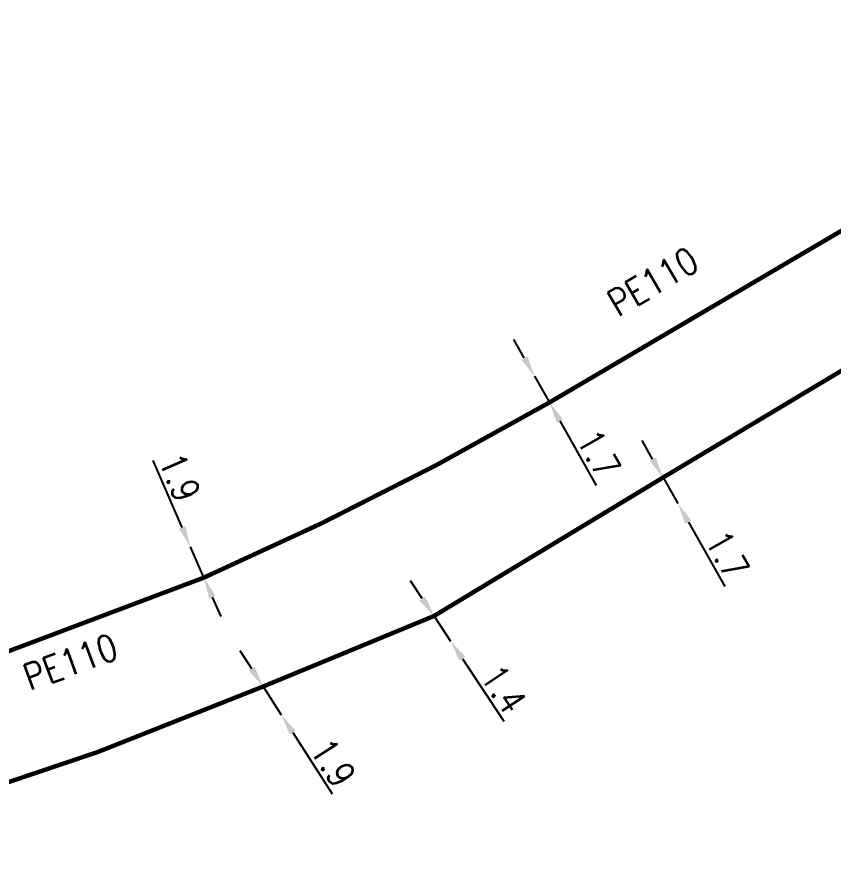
# Model space of a CAD drawing. Header units: millimetres. Extents: x 149999 to 151007, y 125999 to 127005.
# Drawn here: x 150134.76 to 150180.96, y 126615.09 to 126662.83 of the extents above; entities that cross this region are included whole.
import ezdxf

# ---------------------------------------------------------------- set-up
doc = ezdxf.new("R2010")
doc.units = ezdxf.units.MM
doc.header["$PDMODE"] = 34
doc.linetypes.add('L_100_PE', pattern=[14, 10, -1.5, 1, -1.5])
doc.layers.get('DEFPOINTS').update_dxf_attribs({"linetype": 'CONTINUOUS'})
doc.layers.add('L_140', color=3, linetype='CONTINUOUS')
doc.styles.get("Standard").update_dxf_attribs({"font": 'romans.shx', "width": 0.85})
doc.dimstyles.get("Standard").update_dxf_attribs({"dimtxt": 1.5, "dimasz": 1.2, "dimexe": 0.625, "dimexo": 0.625, "dimgap": 0.25, "dimtad": 1, "dimdec": 1, "dimzin": 0, "dimdsep": 46, "dimtxsty": 'Standard', "dimcen": -0.5, "dimadec": 0, "dimazin": 0, "dimtfac": 1, "dimtdec": 1, "dimtmove": 0, "dimatfit": 3, "dimfxl": 0, "dimtolj": 1, "dimtzin": 0, "dimarcsym": 0})

# ---------------------------------------------------------------- blocks, each defined once
blk = doc.blocks.new('*D650')
at = {"layer": 'DEFPOINTS', "color": 0, "linetype": 'Continuous', "transparency": 16777216}
for p in [(150164.068, 126642.483), (150164.068, 126642.483), (150164.904, 126641.002)]:
    blk.add_point(p, dxfattribs=at)
at = {"layer": 'L_140', "color": 0, "linetype": 'Continuous', "lineweight": -2, "transparency": 16777216}
for p, q in [((150163.478, 126643.528), (150162.888, 126644.572)), ((150164.068, 126642.483), (150164.904, 126641.002)), ((150165.494, 126639.958), (150167.554, 126636.31))]:
    blk.add_line(p, q, dxfattribs=at)
at = {"layer": 'L_140', "color": 0, "linetype": 'Continuous', "transparency": 16777216}
for points in [[(150163.652, 126643.626), (150163.304, 126643.429), (150164.068, 126642.483)], [(150165.668, 126640.056), (150165.32, 126639.859), (150164.904, 126641.002)]]:
    blk.add_solid(points, dxfattribs=at)
at = {"layer": 'L_140', "color": 0, "linetype": 'Continuous', "transparency": 16777216, "insert": (150167.69, 126638.103), "char_height": 1.5, "attachment_point": 5, "rotation": 299.4558}
blk.add_mtext('\\A1;1.7', dxfattribs=at)
blk = doc.blocks.new('*D651')
at = {"layer": 'DEFPOINTS', "color": 0, "linetype": 'Continuous', "transparency": 16777216}
for p in [(150144.586, 126632.829), (150144.586, 126632.829), (150145.342, 126631.085)]:
    blk.add_point(p, dxfattribs=at)
at = {"layer": 'L_140', "color": 0, "linetype": 'Continuous', "lineweight": -2, "transparency": 16777216}
for p, q in [((150144.109, 126633.93), (150142.468, 126637.718)), ((150145.342, 126631.085), (150144.586, 126632.829)), ((150145.819, 126629.984), (150146.296, 126628.883))]:
    blk.add_line(p, q, dxfattribs=at)
at = {"layer": 'L_140', "color": 0, "linetype": 'Continuous', "transparency": 16777216}
for points in [[(150144.293, 126634.009), (150143.926, 126633.85), (150144.586, 126632.829)], [(150146.002, 126630.064), (150145.635, 126629.905), (150145.342, 126631.085)]]:
    blk.add_solid(points, dxfattribs=at)
at = {"layer": 'L_140', "color": 0, "linetype": 'Continuous', "transparency": 16777216, "insert": (150143.967, 126636.772), "char_height": 1.5, "attachment_point": 5, "rotation": 293.4263}
blk.add_mtext('\\A1;1.9', dxfattribs=at)
blk = doc.blocks.new('*D653')
at = {"layer": 'DEFPOINTS', "color": 0, "linetype": 'Continuous', "transparency": 16777216}
for p in [(150148.699, 126624.921), (150149.726, 126623.322), (150149.726, 126623.322)]:
    blk.add_point(p, dxfattribs=at)
at = {"layer": 'L_140', "color": 0, "linetype": 'Continuous', "lineweight": -2, "transparency": 16777216}
for p, q in [((150148.05, 126625.93), (150147.402, 126626.94)), ((150148.699, 126624.921), (150149.726, 126623.322)), ((150150.374, 126622.312), (150152.605, 126618.839))]:
    blk.add_line(p, q, dxfattribs=at)
at = {"layer": 'L_140', "color": 0, "linetype": 'Continuous', "transparency": 16777216}
for points in [[(150148.218, 126626.038), (150147.882, 126625.822), (150148.699, 126624.921)], [(150150.542, 126622.42), (150150.206, 126622.204), (150149.726, 126623.322)]]:
    blk.add_solid(points, dxfattribs=at)
at = {"layer": 'L_140', "color": 0, "linetype": 'Continuous', "transparency": 16777216, "insert": (150152.655, 126620.611), "char_height": 1.5, "attachment_point": 5, "rotation": 302.7129}
blk.add_mtext('\\A1;1.9', dxfattribs=at)
blk = doc.blocks.new('*D654')
at = {"layer": 'DEFPOINTS', "color": 0, "linetype": 'Continuous', "transparency": 16777216}
for p in [(150171.337, 126636.754), (150172.177, 126635.276), (150172.177, 126635.276)]:
    blk.add_point(p, dxfattribs=at)
at = {"layer": 'L_140', "color": 0, "linetype": 'Continuous', "lineweight": -2, "transparency": 16777216}
for p, q in [((150170.745, 126637.798), (150170.152, 126638.841)), ((150171.337, 126636.754), (150172.177, 126635.276)), ((150170.794, 126636.446), (150170.794, 126636.446)), ((150172.77, 126634.233), (150174.839, 126630.59))]:
    blk.add_line(p, q, dxfattribs=at)
at = {"layer": 'L_140', "color": 0, "linetype": 'Continuous', "transparency": 16777216}
for points in [[(150170.919, 126637.897), (150170.571, 126637.699), (150171.337, 126636.754)], [(150172.944, 126634.331), (150172.596, 126634.134), (150172.177, 126635.276)]]:
    blk.add_solid(points, dxfattribs=at)
at = {"layer": 'L_140', "color": 0, "linetype": 'Continuous', "transparency": 16777216, "insert": (150174.97, 126632.383), "char_height": 1.5, "attachment_point": 5, "rotation": 299.595}
blk.add_mtext('\\A1;1.7', dxfattribs=at)
blk = doc.blocks.new('*D655')
at = {"layer": 'DEFPOINTS', "color": 0, "linetype": 'Continuous', "transparency": 16777216}
for p in [(150158.371, 126628.914), (150159.31, 126627.497), (150159.31, 126627.497)]:
    blk.add_point(p, dxfattribs=at)
at = {"layer": 'L_140', "color": 0, "linetype": 'Continuous', "lineweight": -2, "transparency": 16777216}
for p, q in [((150157.706, 126629.913), (150157.042, 126630.912)), ((150158.37, 126628.913), (150159.31, 126627.497)), ((150157.85, 126628.568), (150157.849, 126628.567)), ((150159.831, 126627.842), (150159.831, 126627.842)), ((150159.974, 126626.497), (150162.325, 126622.957))]:
    blk.add_line(p, q, dxfattribs=at)
at = {"layer": 'L_140', "color": 0, "linetype": 'Continuous', "transparency": 16777216}
for points in [[(150157.872, 126630.023), (150157.539, 126629.802), (150158.37, 126628.913)], [(150160.141, 126626.608), (150159.807, 126626.386), (150159.31, 126627.497)]]:
    blk.add_solid(points, dxfattribs=at)
at = {"layer": 'L_140', "color": 0, "linetype": 'Continuous', "transparency": 16777216, "insert": (150162.315, 126624.78), "char_height": 1.5, "attachment_point": 5, "rotation": 303.5869}
blk.add_mtext('\\A1;1.4', dxfattribs=at)

msp = doc.modelspace()

# ---------------------------------------------------------------- linework, layer by layer
at = {"layer": 'L_140', "linetype": 'L_100_PE'}
for points in [[(150199.294, 126662.71, 0.25, 0.25, 0), (150199.294, 126662.71, 0.25, 0.25, 0), (150197.6, 126661.51, 0.25, 0.25, 0), (150196.994, 126661.327, 0.25, 0.25, 0), (150195.479, 126660.254, 0.25, 0.25, 0), (150183.492, 126651.936, 0.25, 0.25, 0), (150164.904, 126641.002, 0.25, 0.25, 0), (150164.904, 126641.002, 0.25, 0.25, -0.027507), (150145.342, 126631.085, 0.25, 0.25, 0), (150145.342, 126631.085, 0.25, 0.25, 0), (150131.277, 126625.786, 0.25, 0.25, 0), (150130.079, 126625.348, 0.25, 0.25, 0)], [(150120.098, 126615.275, 0.25, 0.25, 0.038911), (150148.699, 126624.921, 0.25, 0.25, 0), (150148.699, 126624.921, 0.25, 0.25, 0), (150158.371, 126628.914, 0.25, 0.25, 0), (150171.337, 126636.754, 0.25, 0.25, 0), (150185.607, 126645.299, 0.25, 0.25, 0), (150192.392, 126649.68, 0.25, 0.25, 0), (150192.865, 126650.019, 0.25, 0.25, 0), (150198.798, 126654.274, 0.25, 0.25, 0), (150200.17, 126654.035, 0.25, 0.25, 0), (150200.17, 126654.035, 0.25, 0.25, 0), (150201.973, 126655.361, 0.25, 0.25, 0), (150202.102, 126655.73, 0.25, 0.25, 0), (150203.862, 126656.934, 0, 0, 0)]]:
    msp.add_lwpolyline(points, format="xyseb", dxfattribs=at)

# ---------------------------------------------------------------- texts
at = {"layer": 'L_140', "linetype": 'Continuous', "width": 0.85}
for rotation, p in [(30.4644, (150168.789, 126645.823)), (20.0781, (150135.484, 126624.671))]:
    msp.add_text('PE110', height=1.5, rotation=rotation, dxfattribs=at).set_placement(p)

# ---------------------------------------------------------------- dimensions: what is measured, and where the dimension line sits
at = {"layer": 'L_140', "linetype": 'Continuous'}
for base, p1, p2, angle, picture, middle in [((150164.068, 126642.483), (150164.904, 126641.002), (150164.068, 126642.483), 299.4558, '*D650', (150166.819, 126637.611)), ((150144.586, 126632.829), (150145.342, 126631.085), (150144.586, 126632.829), 293.4263, '*D651', (150143.05, 126636.374)), ((150172.177, 126635.276), (150171.337, 126636.754), (150172.177, 126635.276), 119.595, '*D654', (150174.1, 126631.89))]:
    dim = msp.add_linear_dim(base=base, p1=p1, p2=p2, angle=angle, dimstyle='Standard', dxfattribs=at)
    dim.commit()
    dim.dimension.update_dxf_attribs({"geometry": picture, "text_midpoint": middle, "dimtype": 160})
for base, p1, p2, angle, text, picture, middle in [((150159.31, 126627.497), (150158.371, 126628.914), (150159.31, 126627.497), 123.5869, '1.4', '*D655', (150161.481, 126624.227)), ((150149.726, 126623.322), (150148.699, 126624.921), (150149.726, 126623.322), 122.7129, '1.9', '*D653', (150151.814, 126620.071))]:
    dim = msp.add_linear_dim(base=base, p1=p1, p2=p2, angle=angle, text=text, dimstyle='Standard', dxfattribs=at)
    dim.commit()
    dim.dimension.update_dxf_attribs({"geometry": picture, "text_midpoint": middle, "dimtype": 160})

doc.saveas('drawing.dxf')
